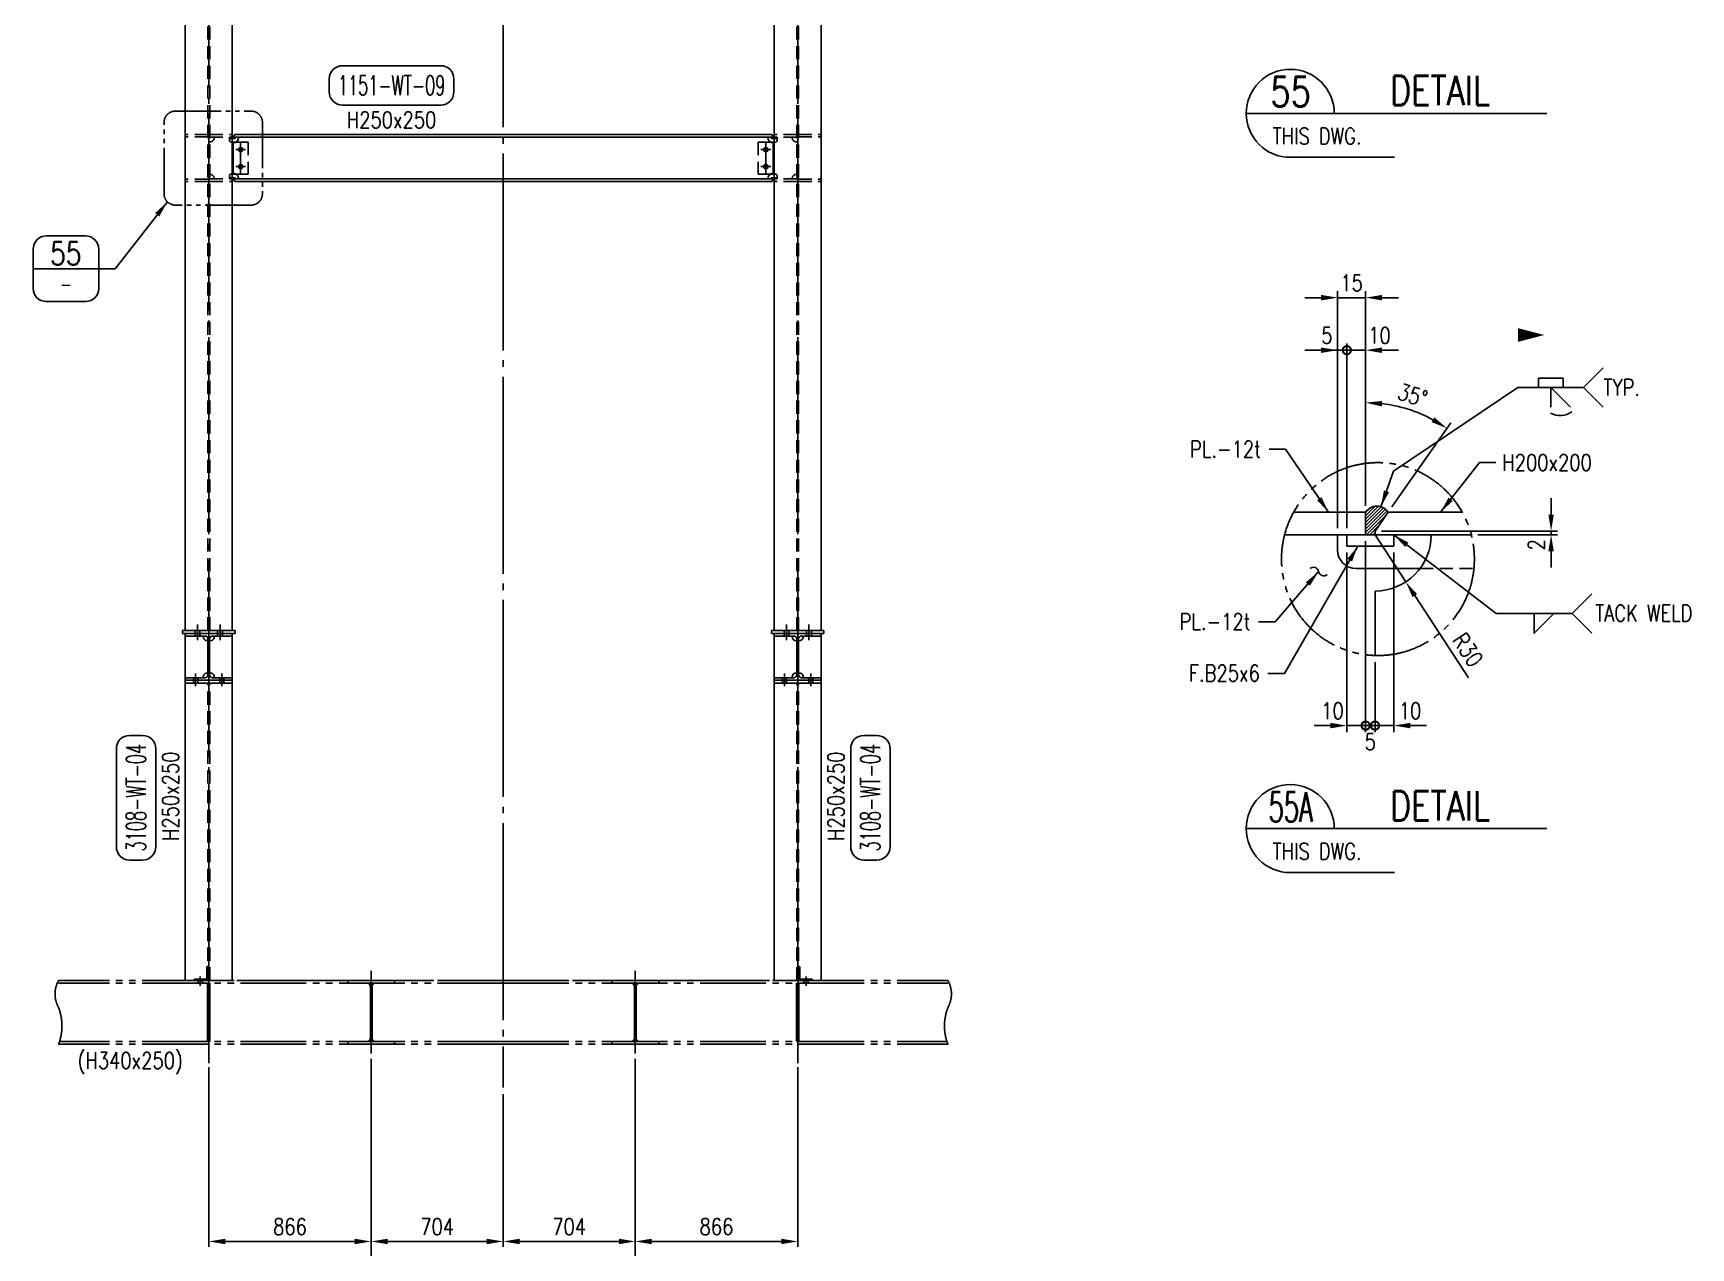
# Model space of a CAD drawing. Header units: millimetres. Extents: x 0 to 134087, y -49114 to 20834.
# Drawn here: x 45071 to 53909, y 7688 to 14163 of the extents above; entities that cross this region are included whole.
import ezdxf
from ezdxf.enums import TextEntityAlignment as Align

# ---------------------------------------------------------------- set-up
doc = ezdxf.new("R2010")
doc.units = ezdxf.units.MM
doc.header["$LTSCALE"] = 35
for name, pattern in [('JNK-CENTER', [34, 30, -1.5, 1, -1.5]), ('JNK-HIDDEN', [3, 2, -1]), ('JNK-PHANTOM', [15, 10, -1, 1, -1, 1, -1]), ('PH2', [15, 10, -1, 1, -1, 1, -1])]:
    doc.linetypes.add(name, pattern=pattern)
for name, color, linetype in [('CEN-R', 1, 'JNK-CENTER'), ('CON-C', 4, 'Continuous'), ('CON-G', 3, 'Continuous'), ('CON-W', 7, 'Continuous'), ('CON-Y', 2, 'Continuous'), ('det', 2, 'PH2'), ('DIM', 7, 'Continuous'), ('Dim-W', 7, 'Continuous'), ('HID-Y', 2, 'JNK-HIDDEN'), ('PHA-M', 6, 'JNK-PHANTOM'), ('STL-OBJT', 7, 'Continuous'), ('TXT-Y', 2, 'Continuous')]:
    doc.layers.add(name, color=color, linetype=linetype)
doc.styles.add('SIMPLEX', font='simplex.shx', dxfattribs={"width": 0.8})
doc.dimstyles.new('DIM35', dxfattribs={"dimscale": 35, "dimtxt": 2.5, "dimasz": 2.5, "dimexe": 0.8, "dimexo": 1, "dimgap": 1, "dimtad": 1, "dimdec": 1, "dimdsep": 46, "dimtxsty": 'SIMPLEX', "dimcen": 0, "dimclrd": 7, "dimclre": 7, "dimclrt": 2, "dimadec": 1, "dimazin": 2, "dimtfac": 1, "dimtdec": 1, "dimtix": 1, "dimtmove": 2, "dimatfit": 2, "dimfxl": 1, "dimtfill": 1, "dimarcsym": 1})
doc.dimstyles.new('DIM35x10', dxfattribs={"dimscale": 35, "dimtxt": 2.5, "dimasz": 2.5, "dimexe": 1, "dimexo": 1, "dimgap": 1, "dimtad": 1, "dimdec": 0, "dimlfac": 0.1, "dimdsep": 46, "dimtxsty": 'SIMPLEX', "dimcen": 0, "dimclrd": 256, "dimclre": 256, "dimclrt": 2, "dimadec": 1, "dimazin": 2, "dimtfac": 1, "dimtdec": 0, "dimtix": 1, "dimtmove": 2, "dimatfit": 2, "dimfxl": 1, "dimarcsym": 1})

# ---------------------------------------------------------------- blocks, each defined once
blk = doc.blocks.new('DUCT-TAG')
at = {"layer": 'CON-G'}
blk.add_lwpolyline([(-9.49, -1), (-9.49, 1, -0.414214), (-7.49, 3), (7.49, 3, -0.414214), (9.49, 1), (9.49, -1, -0.414214), (7.49, -3), (-7.49, -3, -0.414214)], format="xyb", close=True, dxfattribs=at)
at = {"layer": 'CON-G', "style": 'SIMPLEX', "width": 1.246304}
blk.add_attdef('NAME', text='', height=3, dxfattribs=at).set_placement((-8.19, -1.5), (8.19, -1.5), align=Align.FIT)
at = {"layer": 'CON-Y', "style": 'SIMPLEX'}
blk.add_attdef('ELEVATION', text='', height=2, dxfattribs=at).set_placement((0, -6.02), align=Align.CENTER)
blk = doc.blocks.new('det-tag')
at = {"layer": 'CON-Y'}
blk.add_line((5, 0), (-5, 0), dxfattribs=at)
blk.add_lwpolyline([(-3, -5), (3, -5, 0.414214), (5, -3), (5, 3, 0.414214), (3, 5), (-3, 5, 0.414214), (-5, 3), (-5, -3, 0.414214)], format="xyb", close=True, dxfattribs=at)
at = {"layer": 'CON-G', "style": 'SIMPLEX', "width": 0.8}
blk.add_attdef('TAG', text='', height=3.5, dxfattribs=at).set_placement((0.02, 0.58), align=Align.CENTER)
at = {"layer": 'CON-Y', "style": 'SIMPLEX', "width": 0.8}
blk.add_attdef('-8888', text='', height=2, dxfattribs=at).set_placement((0, -3.34), align=Align.CENTER)
blk = doc.blocks.new('*D408')
at = {"color": 7, "linetype": 'ByBlock', "lineweight": -2, "transparency": 16777216}
for p, q in [((46007.2, 8650.4), (46007.2, 7693.6)), ((46873.2, 8660.8), (46873.2, 7693.6)), ((46094.7, 7721.6), (46785.7, 7721.6))]:
    blk.add_line(p, q, dxfattribs=at)
at = {"color": 7, "transparency": 16777216}
for points in [[(46094.7, 7736.2), (46094.7, 7707), (46007.2, 7721.6)], [(46785.7, 7736.2), (46785.7, 7707), (46873.2, 7721.6)]]:
    blk.add_solid(points, dxfattribs=at)
at = {"layer": 'DEFPOINTS', "color": 0, "transparency": 16777216}
for p in [(46007.2, 8685.4, 0), (46873.2, 8695.8), (46873.2, 7721.6)]:
    blk.add_point(p, dxfattribs=at)
at = {"color": 2, "transparency": 16777216, "insert": (46440.2, 7800.4), "char_height": 87.5, "attachment_point": 5, "style": 'SIMPLEX', "bg_fill": 3, "box_fill_scale": 1.1, "bg_fill_color": 256, "bg_fill_true_color": 13158600, "bg_fill_transparency": 0}
blk.add_mtext('866', dxfattribs=at)
blk = doc.blocks.new('*D409')
at = {"color": 7, "linetype": 'ByBlock', "lineweight": -2, "transparency": 16777216}
for p, q in [((48281.2, 8660.8), (48281.2, 7693.6)), ((49147.2, 8650.4), (49147.2, 7693.6)), ((49059.7, 7721.6), (48368.7, 7721.6))]:
    blk.add_line(p, q, dxfattribs=at)
at = {"color": 7, "transparency": 16777216}
for points in [[(48368.7, 7736.2), (48368.7, 7707), (48281.2, 7721.6)], [(49059.7, 7736.2), (49059.7, 7707), (49147.2, 7721.6)]]:
    blk.add_solid(points, dxfattribs=at)
at = {"layer": 'DEFPOINTS', "color": 0, "transparency": 16777216}
for p in [(48281.2, 8695.8), (49147.2, 8685.4, 0), (48281.2, 7721.6)]:
    blk.add_point(p, dxfattribs=at)
at = {"color": 2, "transparency": 16777216, "insert": (48714.2, 7800.4), "char_height": 87.5, "attachment_point": 5, "style": 'SIMPLEX', "bg_fill": 3, "box_fill_scale": 1.1, "bg_fill_color": 256, "bg_fill_true_color": 13158600, "bg_fill_transparency": 0}
blk.add_mtext('866', dxfattribs=at)
blk = doc.blocks.new('*D410')
at = {"color": 7, "linetype": 'ByBlock', "lineweight": -2, "transparency": 16777216}
for p, q in [((48281.2, 8660.8), (48281.2, 7693.6)), ((47577.2, 8507.2), (47577.2, 7693.6)), ((47664.7, 7721.6), (48193.7, 7721.6))]:
    blk.add_line(p, q, dxfattribs=at)
at = {"color": 7, "transparency": 16777216}
for points in [[(47664.7, 7736.2), (47664.7, 7707), (47577.2, 7721.6)], [(48193.7, 7736.2), (48193.7, 7707), (48281.2, 7721.6)]]:
    blk.add_solid(points, dxfattribs=at)
at = {"layer": 'DEFPOINTS', "color": 0, "transparency": 16777216}
for p in [(48281.2, 8695.8), (47577.2, 8542.2), (48281.2, 7721.6)]:
    blk.add_point(p, dxfattribs=at)
at = {"color": 2, "transparency": 16777216, "insert": (47929.2, 7800.4), "char_height": 87.5, "attachment_point": 5, "style": 'SIMPLEX', "bg_fill": 3, "box_fill_scale": 1.1, "bg_fill_color": 256, "bg_fill_true_color": 13158600, "bg_fill_transparency": 0}
blk.add_mtext('704', dxfattribs=at)
blk = doc.blocks.new('*D411')
at = {"color": 7, "linetype": 'ByBlock', "lineweight": -2, "transparency": 16777216}
for p, q in [((46873.2, 8660.8), (46873.2, 7693.6)), ((47577.2, 8507.2), (47577.2, 7693.6)), ((47489.7, 7721.6), (46960.7, 7721.6))]:
    blk.add_line(p, q, dxfattribs=at)
at = {"color": 7, "transparency": 16777216}
for points in [[(46960.7, 7736.2), (46960.7, 7707), (46873.2, 7721.6)], [(47489.7, 7736.2), (47489.7, 7707), (47577.2, 7721.6)]]:
    blk.add_solid(points, dxfattribs=at)
at = {"layer": 'DEFPOINTS', "color": 0, "transparency": 16777216}
for p in [(46873.2, 8695.8), (47577.2, 8542.2), (46873.2, 7721.6)]:
    blk.add_point(p, dxfattribs=at)
at = {"color": 2, "transparency": 16777216, "insert": (47225.2, 7800.4), "char_height": 87.5, "attachment_point": 5, "style": 'SIMPLEX', "bg_fill": 3, "box_fill_scale": 1.1, "bg_fill_color": 256, "bg_fill_true_color": 13158600, "bg_fill_transparency": 0}
blk.add_mtext('704', dxfattribs=at)
blk = doc.blocks.new('A$C29E97052')
at = {"layer": 'CEN-R'}
blk.add_line((-40, 21), (-40, -29), dxfattribs=at)
at = {"layer": 'CON-Y'}
for p, q in [((-51.5, 6), (-51.5, -14)), ((-28.5, 6), (-28.5, -14))]:
    blk.add_line(p, q, dxfattribs=at)
at = {"layer": 'HID-Y'}
blk.add_lwpolyline([(-69, 6), (-12, 6, 0.414214), (-6, 12), (-6, 69, -0.414214), (0, 75), (0, 0), (-75, 0, -0.414214)], format="xyb", close=True, dxfattribs=at)
blk = doc.blocks.new('*D414')
at = {"layer": 'DEFPOINTS', "color": 0, "transparency": 16777216}
for p in [(52175.3, 12753.1), (52175.3, 11609.1), (52025.3, 11489.1)]:
    blk.add_point(p, dxfattribs=at)
at = {"layer": 'STL-OBJT', "lineweight": -2, "transparency": 16777216}
for p, q in [((51937.8, 12753.1), (51850.3, 12753.1)), ((52025.3, 11524.1), (52025.3, 12788.1)), ((52025.3, 12753.1), (52175.3, 12753.1)), ((52175.3, 11644.1), (52175.3, 12788.1)), ((52262.8, 12753.1), (52350.3, 12753.1))]:
    blk.add_line(p, q, dxfattribs=at)
at = {"layer": 'STL-OBJT', "transparency": 16777216}
for points in [[(51937.8, 12767.7), (51937.8, 12738.5), (52025.3, 12753.1)], [(52262.8, 12767.7), (52262.8, 12738.5), (52175.3, 12753.1)]]:
    blk.add_solid(points, dxfattribs=at)
at = {"layer": 'STL-OBJT', "color": 2, "transparency": 16777216, "insert": (52100.3, 12831.8), "char_height": 87.5, "attachment_point": 5, "style": 'SIMPLEX'}
blk.add_mtext('15', dxfattribs=at)
blk = doc.blocks.new('_DotSmall')
at = {"color": 0, "linetype": 'ByBlock', "const_width": 0.5}
blk.add_lwpolyline([(-0.0625, 0, 1), (0.0625, 0, 1)], format="xyb", close=True, dxfattribs=at)
blk = doc.blocks.new('*D415')
at = {"layer": 'DEFPOINTS', "color": 0, "transparency": 16777216}
for p in [(52075.3, 12473.1), (52025.3, 11489.1), (52075.3, 11489.1)]:
    blk.add_point(p, dxfattribs=at)
at = {"layer": 'STL-OBJT', "lineweight": -2, "transparency": 16777216}
for p, q in [((51937.8, 12473.1), (51850.3, 12473.1)), ((52025.3, 11524.1), (52025.3, 12508.1)), ((52025.3, 12473.1), (52075.3, 12473.1)), ((52075.3, 11524.1), (52075.3, 12508.1)), ((52075.3, 12473.1), (52162.8, 12473.1))]:
    blk.add_line(p, q, dxfattribs=at)
at = {"layer": 'STL-OBJT', "transparency": 16777216}
blk.add_solid([(51937.8, 12487.7), (51937.8, 12458.5), (52025.3, 12473.1)], dxfattribs=at)
at = {"layer": 'STL-OBJT', "lineweight": -2, "transparency": 16777216, "xscale": 87.5, "yscale": 87.5, "zscale": 87.5, "rotation": 180}
blk.add_blockref('_DotSmall', (52075.3, 12473.1), dxfattribs=at)
at = {"layer": 'STL-OBJT', "color": 2, "transparency": 16777216, "insert": (51969, 12551.8), "char_height": 87.5, "attachment_point": 5, "style": 'SIMPLEX'}
blk.add_mtext('5', dxfattribs=at)
blk = doc.blocks.new('*D416')
at = {"layer": 'DEFPOINTS', "color": 0, "transparency": 16777216}
for p in [(52175.3, 12473.1), (52175.3, 11609.1), (52075.3, 11489.1)]:
    blk.add_point(p, dxfattribs=at)
at = {"layer": 'STL-OBJT', "lineweight": -2, "transparency": 16777216}
for p, q in [((52075.3, 12473.1), (51987.8, 12473.1)), ((52075.3, 11524.1), (52075.3, 12508.1)), ((52075.3, 12473.1), (52175.3, 12473.1)), ((52175.3, 11644.1), (52175.3, 12508.1)), ((52262.8, 12473.1), (52350.3, 12473.1))]:
    blk.add_line(p, q, dxfattribs=at)
at = {"layer": 'STL-OBJT', "transparency": 16777216}
blk.add_solid([(52262.8, 12487.7), (52262.8, 12458.5), (52175.3, 12473.1)], dxfattribs=at)
at = {"layer": 'STL-OBJT', "lineweight": -2, "transparency": 16777216, "xscale": 87.5, "yscale": 87.5, "zscale": 87.5}
blk.add_blockref('_DotSmall', (52075.3, 12473.1), dxfattribs=at)
at = {"layer": 'STL-OBJT', "color": 2, "transparency": 16777216, "insert": (52248.8, 12551.8), "char_height": 87.5, "attachment_point": 5, "style": 'SIMPLEX'}
blk.add_mtext('10', dxfattribs=at)
blk = doc.blocks.new('*D417')
at = {"layer": 'DEFPOINTS', "color": 0, "transparency": 16777216}
for p in [(52474.5, 12131.3), (52175.3, 11609.1), (52295.3, 11609.1), (52225.3, 11509.1), (52175.3, 11489.1)]:
    blk.add_point(p, dxfattribs=at)
at = {"layer": 'STL-OBJT', "lineweight": -2, "transparency": 16777216}
for p, q in [((52175.3, 11644.1), (52175.3, 12228.1)), ((52315.4, 11637.8), (52628.7, 12085.1))]:
    blk.add_line(p, q, dxfattribs=at)
blk.add_arc((52175.3, 11437.7), 755.4, 61.64057, 83.35943, dxfattribs=at)
at = {"layer": 'STL-OBJT', "transparency": 16777216}
for points in [[(52261.8, 12173.5), (52263.5, 12202.6), (52175.3, 12193.1)], [(52541.8, 12114.8), (52526.5, 12090), (52608.6, 12056.5)]]:
    blk.add_solid(points, dxfattribs=at)
at = {"layer": 'STL-OBJT', "color": 2, "transparency": 16777216, "insert": (52426.1, 12233.2), "char_height": 87.5, "attachment_point": 5, "rotation": 342.5, "style": 'SIMPLEX'}
blk.add_mtext('35°', dxfattribs=at)
blk = doc.blocks.new('*D418')
at = {"layer": 'DEFPOINTS', "color": 0, "transparency": 16777216}
for p in [(52225.3, 11509.1), (52738.5, 11489.1), (53164.1, 11489.1)]:
    blk.add_point(p, dxfattribs=at)
at = {"layer": 'STL-OBJT', "lineweight": -2, "transparency": 16777216}
for p, q in [((53164.1, 11596.6), (53164.1, 11684.1)), ((52260.3, 11509.1), (53199.1, 11509.1)), ((53164.1, 11509.1), (53164.1, 11489.1)), ((52773.5, 11489.1), (53199.1, 11489.1)), ((53164.1, 11401.6), (53164.1, 11314.1))]:
    blk.add_line(p, q, dxfattribs=at)
at = {"layer": 'STL-OBJT', "transparency": 16777216}
for points in [[(53149.5, 11596.6), (53178.7, 11596.6), (53164.1, 11509.1)], [(53149.5, 11401.6), (53178.7, 11401.6), (53164.1, 11489.1)]]:
    blk.add_solid(points, dxfattribs=at)
at = {"layer": 'STL-OBJT', "color": 2, "transparency": 16777216, "insert": (53085.3, 11435.6), "char_height": 87.5, "attachment_point": 5, "rotation": 90, "style": 'SIMPLEX'}
blk.add_mtext('2', dxfattribs=at)
blk = doc.blocks.new('*D419')
at = {"layer": 'DEFPOINTS', "color": 0, "transparency": 16777216}
for p in [(52075.3, 11429.1), (52175.3, 11489.1), (52175.3, 10471.8)]:
    blk.add_point(p, dxfattribs=at)
at = {"layer": 'STL-OBJT', "lineweight": -2, "transparency": 16777216}
for p, q in [((52175.3, 11454.1), (52175.3, 10436.8)), ((52075.3, 11394.1), (52075.3, 10436.8)), ((51987.8, 10471.8), (51900.3, 10471.8)), ((52075.3, 10471.8), (52175.3, 10471.8)), ((52175.3, 10471.8), (52262.8, 10471.8))]:
    blk.add_line(p, q, dxfattribs=at)
at = {"layer": 'STL-OBJT', "transparency": 16777216}
blk.add_solid([(51987.8, 10486.4), (51987.8, 10457.2), (52075.3, 10471.8)], dxfattribs=at)
at = {"layer": 'STL-OBJT', "lineweight": -2, "transparency": 16777216, "xscale": 87.5, "yscale": 87.5, "zscale": 87.5, "rotation": 180}
blk.add_blockref('_DotSmall', (52175.3, 10471.8), dxfattribs=at)
at = {"layer": 'STL-OBJT', "color": 2, "transparency": 16777216, "insert": (51998.3, 10550.5), "char_height": 87.5, "attachment_point": 5, "style": 'SIMPLEX'}
blk.add_mtext('10', dxfattribs=at)
blk = doc.blocks.new('*D420')
at = {"layer": 'DEFPOINTS', "color": 0, "transparency": 16777216}
for p in [(52175.3, 11489.1), (52225.3, 10845.6), (52225.3, 10471.8)]:
    blk.add_point(p, dxfattribs=at)
at = {"layer": 'STL-OBJT', "lineweight": -2, "transparency": 16777216}
for p, q in [((52175.3, 11454.1), (52175.3, 10436.8)), ((52225.3, 10810.6), (52225.3, 10436.8)), ((52175.3, 10471.8), (52087.8, 10471.8)), ((52175.3, 10471.8), (52225.3, 10471.8)), ((52225.3, 10471.8), (52312.8, 10471.8))]:
    blk.add_line(p, q, dxfattribs=at)
at = {"layer": 'STL-OBJT', "lineweight": -2, "transparency": 16777216, "xscale": 87.5, "yscale": 87.5, "zscale": 87.5}
blk.add_blockref('_DotSmall', (52175.3, 10471.8), dxfattribs=at)
at = {"layer": 'STL-OBJT', "lineweight": -2, "transparency": 16777216, "xscale": 87.5, "yscale": 87.5, "zscale": 87.5, "rotation": 180}
blk.add_blockref('_DotSmall', (52225.3, 10471.8), dxfattribs=at)
at = {"layer": 'STL-OBJT', "color": 2, "transparency": 16777216, "insert": (52200.3, 10385.4), "char_height": 87.5, "attachment_point": 5, "style": 'SIMPLEX'}
blk.add_mtext('5', dxfattribs=at)
blk = doc.blocks.new('*D421')
at = {"layer": 'DEFPOINTS', "color": 0, "transparency": 16777216}
for p in [(52325.3, 11429.1), (52225.3, 10845.6), (52325.3, 10471.8)]:
    blk.add_point(p, dxfattribs=at)
at = {"layer": 'STL-OBJT', "lineweight": -2, "transparency": 16777216}
for p, q in [((52325.3, 11394.1), (52325.3, 10436.8)), ((52225.3, 10810.6), (52225.3, 10436.8)), ((52225.3, 10471.8), (52137.8, 10471.8)), ((52225.3, 10471.8), (52325.3, 10471.8)), ((52412.8, 10471.8), (52500.3, 10471.8))]:
    blk.add_line(p, q, dxfattribs=at)
at = {"layer": 'STL-OBJT', "transparency": 16777216}
blk.add_solid([(52412.8, 10486.4), (52412.8, 10457.2), (52325.3, 10471.8)], dxfattribs=at)
at = {"layer": 'STL-OBJT', "lineweight": -2, "transparency": 16777216, "xscale": 87.5, "yscale": 87.5, "zscale": 87.5}
blk.add_blockref('_DotSmall', (52225.3, 10471.8), dxfattribs=at)
at = {"layer": 'STL-OBJT', "color": 2, "transparency": 16777216, "insert": (52412.2, 10550.5), "char_height": 87.5, "attachment_point": 5, "style": 'SIMPLEX'}
blk.add_mtext('10', dxfattribs=at)
blk = doc.blocks.new('*D422')
at = {"layer": 'DEFPOINTS', "color": 0, "transparency": 16777216}
for p in [(52225.3, 11489.1), (52389.4, 11238)]:
    blk.add_point(p, dxfattribs=at)
at = {"layer": 'STL-OBJT', "lineweight": -2, "transparency": 16777216}
for p, q in [((52225.3, 11489.1), (52389.4, 11238)), ((52723.6, 10726.6), (52437.3, 11164.7))]:
    blk.add_line(p, q, dxfattribs=at)
at = {"layer": 'STL-OBJT', "transparency": 16777216}
blk.add_solid([(52449.5, 11172.7), (52425.1, 11156.8), (52389.4, 11238)], dxfattribs=at)
at = {"layer": 'STL-OBJT', "color": 2, "transparency": 16777216, "insert": (52720.3, 10875.7), "char_height": 87.5, "attachment_point": 5, "rotation": 303.16566, "style": 'SIMPLEX'}
blk.add_mtext('R30', dxfattribs=at)
blk = doc.blocks.new('SECTITLE')
at = {"layer": 'CON-G'}
for p, q in [((-1.7, 0), (44.1, 0)), ((5, -6.7), (20.86, -6.7))]:
    blk.add_line(p, q, dxfattribs=at)
blk.add_arc((5, 0), 6.7, 0, 270, dxfattribs=at)
at = {"layer": 'CON-C', "style": 'SIMPLEX', "width": 0.8}
for tag, p in [('A', (5.06, 1.04)), ('ELEVATION', (27.83, 1.22))]:
    blk.add_attdef(tag, text='', height=4.5, dxfattribs=at).set_placement(p, align=Align.CENTER)
at = {"layer": 'CON-Y', "style": 'SIMPLEX', "width": 0.8}
blk.add_attdef('H0000-0000', (1.54, -4.72), '', height=2.5, dxfattribs=at)
blk.add_attdef('SCALE', text='', height=2.5, dxfattribs=at).set_placement((44.9, -3.72), align=Align.RIGHT)
blk = doc.blocks.new('weld-sy6')
blk.add_lwpolyline([(0, -3.2), (0, 0), (3.2, -3.2)])
blk.add_arc((1.53, -1.19), 3.36, 242.2167, 304.6401)
blk = doc.blocks.new('A$C500B4731')
at = {"layer": 'CEN-R'}
for p, q in [((71.5, -66), (18.5, -66)), ((45, -29.5), (45, -192.5)), ((71.5, -156), (18.5, -156))]:
    blk.add_line(p, q, dxfattribs=at)
at = {"layer": 'CON-G'}
for p, q in [((5, 2), (13.4, 14)), ((5, 0), (5, 2)), ((0, -26), (20, -26)), ((5, -30), (5, -111)), ((5, -192), (5, -111)), ((0, -196), (29, -196)), ((5, -222), (5, -224)), ((5, -224), (13.4, -236))]:
    blk.add_line(p, q, dxfattribs=at)
for points in [[(0, -6), (15, -6), (15, 0), (0, 0)], [(0, -216), (15, -216), (15, -222), (0, -222)]]:
    blk.add_lwpolyline(points, dxfattribs=at)
for centre in [(45, -66), (45, -156)]:
    blk.add_circle(centre, 11.5, dxfattribs=at)
for centre, start, end in [((5, 0), 270, 0), ((5, -222), 0, 90)]:
    blk.add_arc(centre, 30, start, end, dxfattribs=at)
at = {"layer": 'HID-Y'}
for p, q in [((-130, 14), (-250, 14)), ((-130, 2), (-250, 2)), ((-120, 14), (0, 14)), ((-120, 0), (0, 0)), ((-15, -16), (-15, 0)), ((0, -26), (-5, -26)), ((85, -26), (20, -26)), ((85, -26), (85, -196)), ((-130, -224), (-250, -224)), ((-130, -236), (-250, -236)), ((-120, -222), (0, -222)), ((-120, -236), (0, -236)), ((-15, -206), (-15, -222)), ((0, -196), (-5, -196)), ((85, -196), (29, -196))]:
    blk.add_line(p, q, dxfattribs=at)
for points in [[(0, 0), (-10, 0), (-10, -6), (0, -6)], [(0, -222), (-10, -222), (-10, -216), (0, -216)]]:
    blk.add_lwpolyline(points, dxfattribs=at)
for centre, radius, start, end in [((-120.1, 0), 25, 270, 0), ((-5, -16), 10, 180, 270), ((-120.1, -222), 25, 0, 90), ((-5, -206), 10, 90, 180)]:
    blk.add_arc(centre, radius, start, end, dxfattribs=at)

msp = doc.modelspace()

# ---------------------------------------------------------------- hatches: boundary and pattern name
at = {"layer": 'Dim-W'}
h = msp.add_hatch(dxfattribs=at)
h.set_pattern_fill('ANSI31', color=256, scale=100)
h.set_pattern_definition([(45, (29275.805, 4424.034), (-8.838835, 8.838835), [])])
h.paths.add_polyline_path([(52295.3307, 11609.1091, 0.542744473), (52175.31, 11609.1091), (52175.31, 11489.1091), (52225.31, 11489.1091), (52225.31, 11509.1091)])

# ---------------------------------------------------------------- linework, layer by layer
for p, q in [((46873.245, 7614.6015, 0), (46873.245, 8695.7895, 0)), ((48281.245, 7614.6015, 0), (48281.245, 8695.7895, 0))]:
    msp.add_line(p, q)
msp.add_lwpolyline([(53074.0376, 11069.2489), (53074.0376, 10964.2489), (53179.0376, 11069.2489)])
at = {"layer": 'CEN-R'}
for p, q in [((47577.245, 18281.5278, 0), (47577.245, 8542.1802, 0)), ((46007.245, 9113.1473), (46007.245, 18048.5488, 0)), ((49147.245, 9113.1473), (49147.245, 18014.8719, 0)), ((46007.245, 10700.4806, 0), (46007.245, 11142.7029, 0)), ((49147.245, 10700.4806, 0), (49147.245, 11142.7029, 0)), ((45947.245, 11010.2549), (45947.245, 10926.6193, 0)), ((46067.245, 11010.2549), (46067.245, 10926.6193, 0)), ((49087.245, 11010.2549), (49087.245, 10926.6193, 0)), ((49207.245, 11010.2549), (49207.245, 10926.6193, 0)), ((45937.245, 10682.6193, 0), (45937.245, 10749.6753, 0)), ((46077.245, 10682.6193, 0), (46077.245, 10749.6753, 0)), ((49077.245, 10682.6193, 0), (49077.245, 10749.6753, 0)), ((49217.245, 10682.6193, 0), (49217.245, 10749.6753, 0)), ((46007.245, 9113.1473), (46007.245, 8685.4118)), ((46007.245, 8671.8887), (46007.245, 9113.1473)), ((46157.245, 9113.1473), (47577.245, 9113.1473, 0)), ((46873.245, 9164.5704), (46873.245, 8736.8349)), ((46873.245, 8723.3118), (46873.245, 9164.5704)), ((48997.245, 9113.1473), (47577.245, 9113.1473, 0)), ((46873.245, 9100.8828), (46873.245, 8759.6242)), ((48281.245, 9100.8828), (48281.245, 8759.6242)), ((46007.245, 9013.1473), (46007.245, 8671.8887))]:
    msp.add_line(p, q, dxfattribs=at)
at = {"layer": 'CON-G'}
for p, q in [((45882.245, 10979.1473, 0), (45882.245, 17945.1473, 0)), ((46132.245, 10979.1473, 0), (46132.245, 17945.1473, 0)), ((49022.245, 10979.1473), (49022.245, 17945.1473, 0)), ((49272.245, 10979.1473), (49272.245, 17945.1473, 0)), ((47577.245, 13622.1473), (46145.6475, 13622.1473, 0)), ((47577.245, 13622.1473), (49008.8425, 13622.1473, 0)), ((47577.245, 13608.1473), (46132.245, 13608.1473, 0)), ((47577.245, 13608.1473), (49010.2429, 13608.1473, 0)), ((47577.245, 13386.1473), (46144.2471, 13386.1473, 0)), ((47577.245, 13372.1473), (46145.6475, 13372.1473, 0)), ((47577.245, 13386.1473), (49010.2429, 13386.1473, 0)), ((47577.245, 13372.1473), (49008.8425, 13372.1473, 0)), ((51791.3387, 11609.1091), (52175.31, 11609.1091)), ((52175.31, 11609.1091), (52175.31, 11489.1091)), ((52225.31, 11509.1091), (52295.3307, 11609.1091)), ((52690.4271, 11609.1091), (52295.3307, 11609.1091)), ((52225.31, 11489.1091), (52225.31, 11509.1091)), ((51743.3042, 11489.1091), (52175.31, 11489.1091)), ((52025.31, 11409.1091), (52025.31, 11489.1091)), ((52738.4617, 11489.1091), (52225.31, 11489.1091)), ((52125.31, 11309.1091), (52465.31, 11309.1091)), ((52465.31, 11309.1091), (52225.31, 11309.1091)), ((52225.31, 11189.1091), (52225.31, 10845.6144)), ((45867.245, 10963.1473, 0), (45867.245, 10979.1473, 0)), ((45867.245, 10979.1473), (45997.6951, 10979.1473)), ((45867.245, 10963.1473, 0), (45997.6951, 10963.1473, 0)), ((46007.245, 10979.1473), (45997.6951, 10979.1473)), ((46007.245, 10963.1473, 0), (45997.6951, 10963.1473, 0)), ((46007.245, 10979.1473), (46016.7948, 10979.1473)), ((46147.245, 10979.1473), (46016.7948, 10979.1473)), ((46147.245, 10963.1473, 0), (46016.7948, 10963.1473, 0)), ((46147.245, 10963.1473, 0), (46147.245, 10979.1473, 0)), ((49007.245, 10979.1473), (49137.6951, 10979.1473)), ((49007.245, 10963.1473, 0), (49007.245, 10979.1473, 0)), ((49007.245, 10963.1473, 0), (49137.6951, 10963.1473, 0)), ((49147.245, 10979.1473), (49137.6951, 10979.1473)), ((49147.245, 10979.1473), (49156.7948, 10979.1473)), ((49147.245, 10963.1473, 0), (49156.7948, 10963.1473, 0)), ((49287.245, 10979.1473), (49156.7948, 10979.1473)), ((49287.245, 10963.1473, 0), (49156.7948, 10963.1473, 0)), ((49287.245, 10963.1473, 0), (49287.245, 10979.1473, 0)), ((45882.2449, 10949.1476), (45882.2449, 10727.1473)), ((46132.2451, 10949.1476), (46132.2451, 10727.1473)), ((49022.2449, 10949.1476), (49022.2449, 10727.1473)), ((49272.2451, 10949.1476), (49272.2451, 10727.1473)), ((45882.2449, 10697.1473), (45882.2449, 10713.1473)), ((46132.2451, 10713.1473), (45882.2449, 10713.1473)), ((46132.2451, 10697.1473), (45882.2449, 10697.1473)), ((45882.245, 9113.1473), (45882.245, 10697.1473, 0)), ((46132.245, 9113.1473), (46132.245, 10697.1473, 0)), ((46132.2451, 10697.1473), (46132.2451, 10713.1473)), ((49022.2449, 10697.1473), (49022.2449, 10713.1473)), ((49022.2449, 10713.1473), (49272.2451, 10713.1473)), ((49022.2449, 10697.1473), (49272.2451, 10697.1473)), ((49022.245, 9113.1473), (49022.245, 10697.1473, 0)), ((49272.245, 9113.1473), (49272.245, 10697.1473, 0)), ((49272.2451, 10697.1473), (49272.2451, 10713.1473)), ((45882.245, 9113.1473), (46132.245, 9113.1473)), ((49272.245, 9113.1473), (49022.245, 9113.1473))]:
    msp.add_line(p, q, dxfattribs=at)
msp.add_lwpolyline([(52075.31, 11489.1091), (52075.31, 11429.1091), (52325.31, 11429.1091), (52325.31, 11489.1091)], close=True, dxfattribs=at)
msp.add_lwpolyline([(51970.0699, 11276.4612, -0.588152225), (51924.7614, 11292.6587, 0.588152225), (51879.4528, 11308.8562)], format="xyb", dxfattribs=at)
for points in [[(45882.2449, 10713.1473), (45882.2449, 10727.1473), (45986.745, 10727.1473, 0.414213562), (46002.745, 10743.1473), (46002.745, 10933.1475, 0.414213562), (45986.745, 10949.1476), (45882.2449, 10949.1476), (45882.2449, 10963.1476), (46132.2451, 10963.1476), (46132.2451, 10949.1476), (46027.745, 10949.1476, 0.414213562), (46011.745, 10933.1475), (46011.745, 10743.1473, 0.414213562), (46027.745, 10727.1473), (46132.2451, 10727.1473), (46132.2451, 10713.1473)], [(49272.2451, 10713.1473), (49272.2451, 10727.1473), (49167.745, 10727.1473, -0.414213562), (49151.745, 10743.1473), (49151.745, 10933.1475, -0.414213562), (49167.745, 10949.1476), (49272.2451, 10949.1476), (49272.2451, 10963.1476), (49022.2449, 10963.1476), (49022.2449, 10949.1476), (49126.745, 10949.1476, -0.414213562), (49142.745, 10933.1475), (49142.745, 10743.1473, -0.414213562), (49126.745, 10727.1473), (49022.2449, 10727.1473), (49022.2449, 10713.1473)]]:
    msp.add_lwpolyline(points, format="xyb", close=True, dxfattribs=at)
for centre, radius, start, end in [((52125.31, 11409.1091), 100, 180, 270), ((52225.31, 11489.1091), 300, 270, 0), ((45998.0587, 10944.4613, 0), 20, 166.44876342, 283.55123658), ((46016.4313, 10944.4613, 0), 20, 256.44876342, 13.55123658), ((49138.0587, 10944.4613, 0), 20, 166.44876342, 283.55123658), ((49156.4313, 10944.4613, 0), 20, 256.44876342, 13.55123658), ((45998.0587, 10731.8336, 0), 20, 76.44876342, 193.55123658), ((46016.4313, 10731.8336, 0), 20, 346.44876342, 103.55123658), ((49138.0587, 10731.8336, 0), 20, 76.44876342, 193.55123658), ((49156.4313, 10731.8336, 0), 20, 346.44876342, 103.55123658)]:
    msp.add_arc(centre, radius, start, end, dxfattribs=at)
at = {"layer": 'CON-W'}
for p, q in [((52987.2835, 12274.0473), (53337.2835, 12274.0473)), ((51748.1767, 11944.6312), (51660.6767, 11944.6312)), ((53276.9508, 11069.2489), (52871.1245, 11069.2489)), ((51692.078, 11025.5113), (51604.578, 11025.5113)), ((51742.2218, 10750.259), (51654.7218, 10750.259))]:
    msp.add_line(p, q, dxfattribs=at)
for points in [[(53442.2835, 12379.0473), (53337.2835, 12274.0473), (53442.2835, 12169.0473)], [(53381.9508, 11174.2489), (53276.9508, 11069.2489), (53381.9508, 10964.2489)]]:
    msp.add_lwpolyline(points, dxfattribs=at)
at = {"layer": 'det', "ltscale": 0.7}
msp.add_lwpolyline([(45768.8993, 13306.629), (45768.8993, 13687.6656, -0.414213562), (45828.8993, 13747.6656), (46233.2586, 13747.6656, -0.414213562), (46293.2586, 13687.6656), (46293.2586, 13306.629, -0.414213562), (46233.2586, 13246.629), (45828.8993, 13246.629, -0.414213562)], format="xyb", close=True, dxfattribs=at)
at = {"layer": 'det'}
msp.add_circle((52240.8829, 11359.5483), 514.1698, dxfattribs=at)
at = {"layer": 'DIM'}
for p, q in [((53228.0752, 12323.3704), (53096.4917, 12323.3704)), ((53096.4917, 12274.0473), (53096.4917, 12323.3704)), ((53228.0752, 12274.0473), (53228.0752, 12323.3704))]:
    msp.add_line(p, q, dxfattribs=at)
at = {"layer": 'Dim-W'}
msp.add_lwpolyline([(52987.2835, 12274.0473, 0, 0, 0), (52987.2835, 12554.0473, 73.5, 0, 0), (53127.2835, 12554.0473, 0, 0, 0)], format="xyseb", dxfattribs=at)
at = {"layer": 'HID-Y'}
for p, q in [((46002.245, 10979.1473, 0), (46002.245, 17931.1473, 0)), ((46012.245, 10979.1473, 0), (46012.245, 17931.1473, 0)), ((49142.245, 10979.1473), (49142.245, 17931.1473, 0)), ((49152.245, 10979.1473), (49152.245, 17931.1473, 0)), ((52465.31, 11309.1091), (52752.5728, 11309.1091)), ((45934.245, 10979.1473), (45934.245, 10949.1473, 0)), ((45960.245, 10979.1473), (45960.245, 10949.1473, 0)), ((46054.245, 10979.1473), (46054.245, 10949.1473, 0)), ((46080.245, 10979.1473), (46080.245, 10949.1473, 0)), ((49074.245, 10979.1473), (49074.245, 10949.1473, 0)), ((49100.245, 10979.1473), (49100.245, 10949.1473, 0)), ((49194.245, 10979.1473), (49194.245, 10949.1473, 0)), ((49220.245, 10979.1473), (49220.245, 10949.1473, 0)), ((45926.245, 10697.1473, 0), (45926.245, 10727.1473, 0)), ((45948.245, 10697.1473, 0), (45948.245, 10727.1473, 0)), ((46002.245, 9113.1473), (46002.245, 10697.1473, 0)), ((46012.245, 9113.1473), (46012.245, 10697.1473, 0)), ((46066.245, 10697.1473, 0), (46066.245, 10727.1473, 0)), ((46088.245, 10697.1473, 0), (46088.245, 10727.1473, 0)), ((49066.245, 10697.1473, 0), (49066.245, 10727.1473, 0)), ((49088.245, 10697.1473, 0), (49088.245, 10727.1473, 0)), ((49142.245, 9113.1473), (49142.245, 10697.1473, 0)), ((49152.245, 9113.1473), (49152.245, 10697.1473, 0)), ((49206.245, 10697.1473, 0), (49206.245, 10727.1473, 0)), ((49228.245, 10697.1473, 0), (49228.245, 10727.1473, 0))]:
    msp.add_line(p, q, dxfattribs=at)
at = {"layer": 'PHA-M'}
for p, q in [((47577.245, 9113.1473), (45206.0073, 9113.1473)), ((47577.245, 9113.1473), (49948.4826, 9113.1473)), ((47577.245, 9099.1473), (45206.0073, 9099.1473)), ((46001.245, 8787.1473), (46001.245, 9099.1473)), ((46013.245, 8787.1473), (46013.245, 9099.1473)), ((47577.245, 9099.1473), (49948.4826, 9099.1473)), ((49141.245, 8787.1473), (49141.245, 9099.1473)), ((49153.245, 8787.1473), (49153.245, 9099.1473)), ((47577.245, 8773.1473, 0), (45206.5822, 8773.1473, 0)), ((47577.245, 8787.1473), (45211.5129, 8787.1473)), ((47577.245, 8787.1473), (49942.9771, 8787.1473)), ((47577.245, 8773.1473, 0), (49947.9078, 8773.1473, 0))]:
    msp.add_line(p, q, dxfattribs=at)
for points in [[(45206.0073, 9113.1473, 0.255089119), (45206.0073, 8969.1473, -0.188071608), (45206.0073, 8771.6602)], [(49948.4826, 9113.1473, -0.255089119), (49948.4826, 8969.1473, 0.188071608), (49948.4826, 8771.6602)]]:
    msp.add_lwpolyline(points, format="xyb", dxfattribs=at)
at = {"layer": 'PHA-M', "elevation": 0}
for points in [[(46998.245, 8773.1473), (46998.245, 8787.1473), (46897.745, 8787.1473, -0.414213562), (46877.745, 8807.1473), (46877.745, 9079.1473, -0.414213562), (46897.745, 9099.1473), (46998.245, 9099.1473), (46998.245, 9113.1473), (46748.245, 9113.1473), (46748.245, 9099.1473), (46848.745, 9099.1473, -0.414213562), (46868.745, 9079.1473), (46868.745, 8807.1473, -0.414213562), (46848.745, 8787.1473), (46748.245, 8787.1473), (46748.245, 8773.1473)], [(48156.245, 8773.1473), (48156.245, 8787.1473), (48256.745, 8787.1473, 0.414213562), (48276.745, 8807.1473), (48276.745, 9079.1473, 0.414213562), (48256.745, 9099.1473), (48156.245, 9099.1473), (48156.245, 9113.1473), (48406.245, 9113.1473), (48406.245, 9099.1473), (48305.745, 9099.1473, 0.414213562), (48285.745, 9079.1473), (48285.745, 8807.1473, 0.414213562), (48305.745, 8787.1473), (48406.245, 8787.1473), (48406.245, 8773.1473)]]:
    msp.add_lwpolyline(points, format="xyb", close=True, dxfattribs=at)
at = {"layer": 'STL-OBJT'}
for p, q in [((45420.9442, 12907.3204, 0), (45508.4442, 12907.3204, 0)), ((52781.8252, 11873.989), (52869.3252, 11873.989))]:
    msp.add_line(p, q, dxfattribs=at)
msp.add_arc((52235.3204, 11570.1101), 71.5693, 33.01869549, 146.98130451, dxfattribs=at)

# ---------------------------------------------------------------- block references
for name, p in [('A$C500B4731', (46132.245, 13608.1473, 0)), ('A$C29E97052', (46002.245, 9113.1473))]:
    msp.add_blockref(name, p)
at = {"xscale": -1}
for name, p in [('A$C500B4731', (49022.245, 13608.1473, 0)), ('A$C29E97052', (49152.245, 9113.1473))]:
    msp.add_blockref(name, p, dxfattribs=at)
at = {"layer": 'CON-W'}
ref = msp.add_blockref('DUCT-TAG', (46982.0263, 13884.6473), dxfattribs=dict(at, xscale=35, yscale=35, zscale=35))
ref.add_attrib('NAME', '1151-WT-09', dxfattribs={"layer": 'CON-G', "height": 105, "style": 'SIMPLEX', "width": 0.588}).set_placement((46695.3763, 13832.1473), (47268.6763, 13832.1473), align=Align.FIT)
ref = msp.add_blockref('SECTITLE', (51598.3616, 13735.7765), dxfattribs=dict(at, xscale=35, yscale=35, zscale=35))
ref.add_attrib('H0000-0000', 'THIS DWG.', (51679.9161, 13570.5765), dxfattribs={"layer": 'CON-Y', "height": 87.5, "style": 'SIMPLEX', "width": 0.8})
ref.add_attrib('A', '55', dxfattribs={"layer": 'CON-C', "height": 157.5, "style": 'SIMPLEX', "width": 0.8}).set_placement((51775.4616, 13772.1765), align=Align.CENTER)
ref.add_attrib('ELEVATION', 'DETAIL', dxfattribs={"layer": 'CON-C', "height": 157.5, "style": 'SIMPLEX', "width": 0.8}).set_placement((52572.4116, 13778.4765), align=Align.CENTER)
at = {"layer": 'CON-W', "xscale": 32.8125, "yscale": 32.8125, "zscale": 32.8125}
msp.add_blockref('weld-sy6', (53162.2835, 12274.0473), dxfattribs=at)
at = {"layer": 'CON-W'}
ref = msp.add_blockref('DUCT-TAG', (45619.745, 10087.0755, 0), dxfattribs=dict(at, xscale=35, yscale=35, zscale=35, rotation=90))
ref.add_attrib('NAME', '3108-WT-04', dxfattribs={"layer": 'CON-G', "height": 105, "rotation": 90, "style": 'SIMPLEX', "width": 0.559317}).set_placement((45672.245, 9800.4255, 0), (45672.245, 10373.7255, 0), align=Align.FIT)
ref = msp.add_blockref('DUCT-TAG', (49534.745, 10087.0755, 0), dxfattribs=dict(at, xscale=-35, yscale=35, zscale=35, rotation=270))
ref.add_attrib('NAME', '3108-WT-04', dxfattribs={"layer": 'CON-G', "height": 105, "rotation": 90, "style": 'SIMPLEX', "width": 0.559317}).set_placement((49587.245, 9800.4255, 0), (49587.245, 10373.7255, 0), align=Align.FIT)
ref = msp.add_blockref('SECTITLE', (51598.3616, 9922.7336), dxfattribs=dict(at, xscale=35, yscale=35, zscale=35))
ref.add_attrib('H0000-0000', 'THIS DWG.', (51679.9161, 9757.5336), dxfattribs={"layer": 'CON-Y', "height": 87.5, "style": 'SIMPLEX', "width": 0.8})
ref.add_attrib('A', '55A', dxfattribs={"layer": 'CON-C', "height": 157.5, "style": 'SIMPLEX', "width": 0.6}).set_placement((51775.4616, 9959.1336), align=Align.CENTER)
ref.add_attrib('ELEVATION', 'DETAIL', dxfattribs={"layer": 'CON-C', "height": 157.5, "style": 'SIMPLEX', "width": 0.8}).set_placement((52572.4116, 9965.4336), align=Align.CENTER)
at = {"layer": 'STL-OBJT'}
ref = msp.add_blockref('det-tag', (45245.9442, 12907.3204, 0), dxfattribs=dict(at, xscale=-35, yscale=35, zscale=35))
ref.add_attrib('TAG', '55', dxfattribs={"layer": 'CON-G', "height": 122.5, "style": 'SIMPLEX', "width": 0.8}).set_placement((45245.1275, 12927.6204, 0), align=Align.CENTER)
ref.add_attrib('-8888', '-', dxfattribs={"layer": 'CON-Y', "height": 70, "style": 'SIMPLEX', "width": 0.8}).set_placement((45245.9442, 12790.4204, 0), align=Align.CENTER)

# ---------------------------------------------------------------- texts
at = {"layer": 'CON-W', "color": 2, "style": 'SIMPLEX', "width": 0.8}
msp.add_text('(H340x250)', height=87.5, dxfattribs=at).set_placement((45588.4469, 8642.4562), align=Align.CENTER)
at = {"layer": 'TXT-Y', "style": 'SIMPLEX', "width": 0.8}
msp.add_text('H250x250', height=87.5, dxfattribs=at).set_placement((46982.0263, 13657.1473), align=Align.CENTER)
for s, p in [('TYP.', (53443.289, 12274.7473)), ('TACK WELD', (53399.2365, 11071.3167))]:
    msp.add_text(s, height=87.5, dxfattribs=at).set_placement(p, align=Align.MIDDLE_LEFT)
at = {"layer": 'TXT-Y', "color": 2, "style": 'SIMPLEX', "width": 0.8}
for s, p in [('PL.-12t', (51239.213, 11901.7328)), ('PL.-12t', (51183.1143, 10982.6129)), ('F.B25x6', (51233.2581, 10707.3606))]:
    msp.add_text(s, height=87.5, dxfattribs=at).set_placement(p)
at = {"layer": 'TXT-Y', "style": 'SIMPLEX', "width": 0.8}
msp.add_text('H200x200', height=87.5, dxfattribs=at).set_placement((52904.3252, 11830.239))
for p in [(45847.245, 10094.7483, 0), (49394.745, 10094.7483, 0)]:
    msp.add_text('H250x250', height=87.5, rotation=90, dxfattribs=at).set_placement(p, align=Align.CENTER)

# ---------------------------------------------------------------- dimensions: what is measured, and where the dimension line sits
at = {"layer": 'STL-OBJT'}
dim = msp.add_linear_dim(base=(52175.31, 12753.0874), p1=(52025.31, 11489.1091), p2=(52175.31, 11609.1091), dimstyle='DIM35x10', dxfattribs=at)
dim.commit()
dim.dimension.update_dxf_attribs({"geometry": '*D414', "text_midpoint": (52100.31, 12831.8374)})
for base, p1, p2, override, picture, middle in [((52075.31, 12473.0874), (52025.31, 11489.1091), (52075.31, 11489.1091), {"dimblk2": 'DotSmall', "dimsah": 1}, '*D415', (51968.9524, 12551.8374)), ((52175.31, 12473.0874), (52075.31, 11489.1091), (52175.31, 11609.1091), {"dimblk1": 'DotSmall', "dimsah": 1}, '*D416', (52248.7558, 12551.8374)), ((52175.31, 10471.7897), (52075.31, 11429.1091), (52175.31, 11489.1091), {"dimblk2": 'DotSmall', "dimsah": 1}, '*D419', (51998.2675, 10550.5397)), ((52225.31, 10471.7897), (52175.31, 11489.1091), (52225.31, 10845.6144), {"dimblk1": 'DotSmall', "dimblk2": 'DotSmall', "dimsah": 1}, '*D420', (52200.31, 10385.3919)), ((52325.31, 10471.7897), (52225.31, 10845.6144), (52325.31, 11429.1091), {"dimblk1": 'DotSmall', "dimsah": 1}, '*D421', (52412.2336, 10550.5397))]:
    dim = msp.add_linear_dim(base=base, p1=p1, p2=p2, dimstyle='DIM35x10', override=override, dxfattribs=at)
    dim.commit()
    dim.dimension.update_dxf_attribs({"geometry": picture, "text_midpoint": middle, "dimtype": 160})
dim = msp.add_angular_dim_2l(base=(52474.5029, 12131.309), line1=((52225.31, 11509.1091), (52295.3307, 11609.1091)), line2=((52175.31, 11609.1091), (52175.31, 11489.1091)), dimstyle='DIM35x10', dxfattribs=at)
dim.commit()
dim.dimension.update_dxf_attribs({"geometry": '*D417', "text_midpoint": (52426.1394, 12233.231)})
dim = msp.add_linear_dim(base=(53164.0969, 11489.1091), p1=(52225.31, 11509.1091), p2=(52738.4617, 11489.1091), angle=90, dimstyle='DIM35x10', dxfattribs=at)
dim.commit()
dim.dimension.update_dxf_attribs({"geometry": '*D418', "text_midpoint": (53085.3469, 11435.5644), "dimtype": 160})
dim = msp.add_radius_dim(center=(52225.31, 11489.1091), mpoint=(52389.4285, 11237.9814), dimstyle='DIM35x10', override={"dimtmove": 1}, dxfattribs=at)
dim.commit()
dim.dimension.update_dxf_attribs({"geometry": '*D422', "text_midpoint": (52654.3472, 10832.6132), "dimtype": 164})

# ---------------------------------------------------------------- leaders
at = {"layer": 'CON-W'}
msp.add_leader([(45786.4729, 13264.2026), (45508.4442, 12907.3204)], dimstyle='DIM35', override={"dimgap": 1, "dimtad": 0}, dxfattribs=at)
at = {"layer": 'STL-OBJT'}
for points in [[(52257.0509, 11638.3006), (52324.3315, 11827.8355), (52987.2835, 12274.0473)], [(51977.8408, 11609.1091), (51748.1767, 11944.6312)], [(52574.4435, 11609.1091), (52781.8252, 11873.989)], [(52134.0161, 11429.1091), (51742.2218, 10750.259)], [(52325.31, 11489.1091), (52871.1245, 11069.2489)], [(51924.7614, 11292.6587), (51692.078, 11025.5113)]]:
    msp.add_leader(points, dimstyle='DIM35x10', override={"dimgap": 1, "dimtad": 0}, dxfattribs=at)

# ---------------------------------------------------------------- next in the draw order: dimensions: what is measured, and where the dimension line sits
dim = msp.add_linear_dim(base=(46873.245, 7721.6053, 0), p1=(46007.245, 8685.4118), p2=(46873.245, 8695.7895, 0), dimstyle='DIM35')
dim.commit()
dim.dimension.update_dxf_attribs({"geometry": '*D408', "text_midpoint": (46440.245, 7800.3553, 0)})
dim = msp.add_linear_dim(base=(48281.245, 7721.6053, 0), p1=(49147.245, 8685.4118), p2=(48281.245, 8695.7895, 0), angle=180, dimstyle='DIM35')
dim.commit()
dim.dimension.update_dxf_attribs({"geometry": '*D409', "text_midpoint": (48714.245, 7800.3553, 0)})

# ---------------------------------------------------------------- next in the draw order: linework, layer by layer
at = {"layer": 'CEN-R'}
for p, q in [((49147.245, 9113.1473), (49147.245, 8685.4118)), ((49147.245, 8671.8887), (49147.245, 9113.1473)), ((49147.245, 9013.1473), (49147.245, 8671.8887))]:
    msp.add_line(p, q, dxfattribs=at)

# ---------------------------------------------------------------- next in the draw order: dimensions: what is measured, and where the dimension line sits
dim = msp.add_linear_dim(base=(48281.245, 7721.6053, 0), p1=(47577.245, 8542.1802, 0), p2=(48281.245, 8695.7895, 0), dimstyle='DIM35')
dim.commit()
dim.dimension.update_dxf_attribs({"geometry": '*D410', "text_midpoint": (47929.245, 7800.3553, 0)})

# ---------------------------------------------------------------- next in the draw order: linework, layer by layer
for p, q in [((48281.245, 9164.5704), (48281.245, 8736.8349)), ((48281.245, 8723.3118), (48281.245, 9164.5704))]:
    msp.add_line(p, q, dxfattribs=at)

# ---------------------------------------------------------------- next in the draw order: dimensions: what is measured, and where the dimension line sits
dim = msp.add_linear_dim(base=(46873.245, 7721.6053, 0), p1=(47577.245, 8542.1802, 0), p2=(46873.245, 8695.7895, 0), angle=180, dimstyle='DIM35')
dim.commit()
dim.dimension.update_dxf_attribs({"geometry": '*D411', "text_midpoint": (47225.245, 7800.3553, 0)})

doc.saveas('drawing.dxf')
